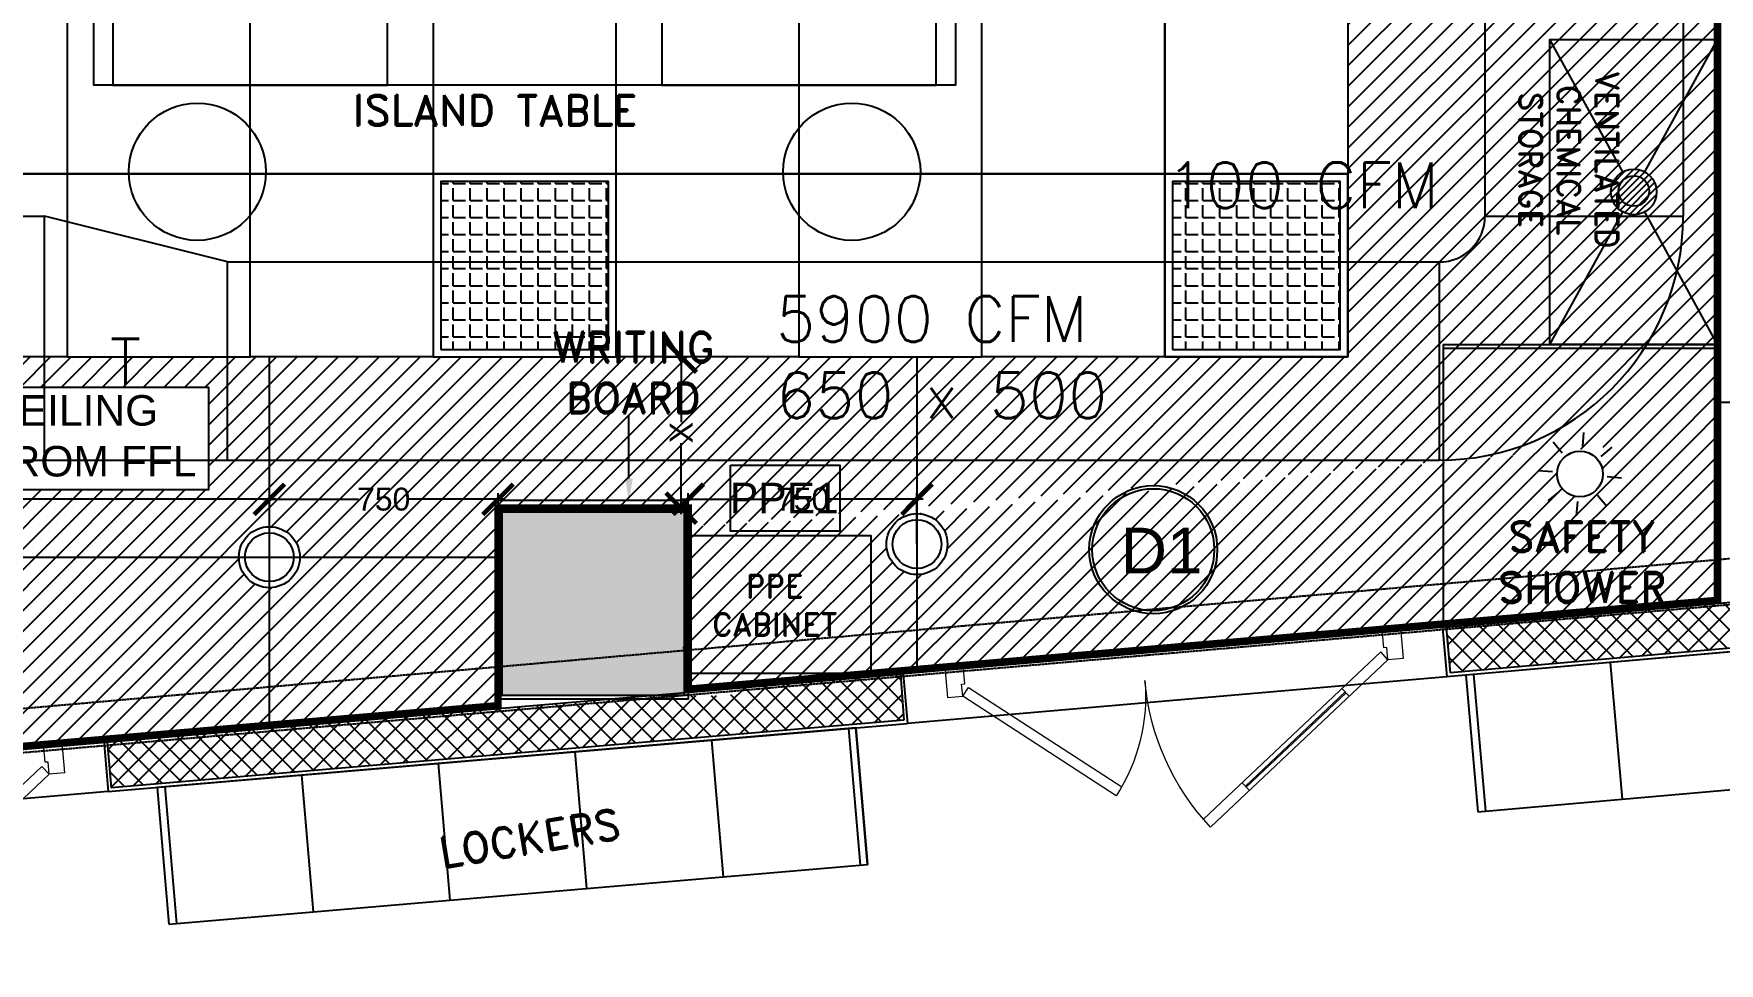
# Model space of a CAD drawing. Header units: millimetres. Extents: x -661525 to 498941, y 282148 to 1359693.
# Drawn here: x -250575 to -245046, y 663318 to 666366 of the extents above; entities that cross this region are included whole.
import ezdxf
from ezdxf import colors
from ezdxf.entities.mleader import LeaderData, LeaderLine
from ezdxf.math import Vec2, Vec3

# ---------------------------------------------------------------- set-up
doc = ezdxf.new("R2010")
doc.units = ezdxf.units.MM
doc.header["$LTSCALE"] = 2.5
doc.header["$PDMODE"] = 35
doc.header["$PDSIZE"] = 15
doc.linetypes.add('CENTER', pattern=[2, 1.25, -0.25, 0.25, -0.25])
doc.linetypes.add('DASHED', pattern=[0.75, 0.5, -0.25])
doc.layers.get('0').update_dxf_attribs({"linetype": 'CONTINUOUS'})
doc.layers.get('DEFPOINTS').update_dxf_attribs({"linetype": 'CONTINUOUS'})
for name, color, linetype in [('A-ANNO-GRID', 5, 'CENTER'), ('A-ANNO-TEXT', 7, 'CONTINUOUS'), ('A-COLS', 7, 'CONTINUOUS'), ('A-COLS-PATT', 252, 'CONTINUOUS'), ('A-WALL-2', 8, 'CONTINUOUS'), ('A-WALL-PATT-150', 8, 'CONTINUOUS'), ('A-WALL-PLAS', 8, 'CONTINUOUS'), ('CEILING', 11, 'CONTINUOUS'), ('DOOR TYPE', 7, 'CONTINUOUS'), ('I-FURN', 14, 'CONTINUOUS'), ('v-ex. duct', 30, 'CONTINUOUS'), ('vemcpl-ahu', 6, 'CONTINUOUS')]:
    doc.layers.add(name, color=color, linetype=linetype)
doc.layers.add('area', color=5, linetype='CONTINUOUS', plot=False)
doc.layers.add('DOORS', color=10, linetype='CONTINUOUS', lineweight=9)
doc.layers.add('LAB MODULE', color=1, linetype='CONTINUOUS', lineweight=25)
doc.styles.add('ARIAL', font='arial.ttf')
doc.styles.add('COMPLEX', font='complex.shx', dxfattribs={"width": 0.8})
doc.styles.add('ROMAND', font='ROMAND')
doc.styles.add('ROMANS', font='romans.shx', dxfattribs={"height": 125})
doc.styles.get("Standard").update_dxf_attribs({"font": 'txt.shx', "height": 1})
doc.dimstyles.new('TICK100', dxfattribs={"dimtxt": 250, "dimasz": 200, "dimexe": 150, "dimexo": 10, "dimgap": 50, "dimtad": 0, "dimdec": 0, "dimrnd": 5, "dimzin": 1, "dimdsep": 46, "dimtxsty": 'COMPLEX', "dimblk1": 'ARCHTICK', "dimblk2": 'ARCHTICK', "dimsah": 1, "dimcen": 0.09375, "dimdle": 150, "dimclrd": 11, "dimclre": 11, "dimclrt": 7, "dimadec": 0, "dimazin": 0, "dimtfac": 1, "dimtdec": 0, "dimtofl": 0, "dimtmove": 0, "dimatfit": 3, "dimldrblk": 'OPEN90', "dimfxl": 1, "dimtolj": 1, "dimtzin": 1, "dimarcsym": 0})

# ---------------------------------------------------------------- blocks, each defined once
blk = doc.blocks.new('key')
h = blk.add_hatch(color=252)
h.dxf.hatch_style = 1
h.paths.add_polyline_path([(3384141, 674319.2), (3383541, 674319.2), (3383541, 673719.2), (3384141, 673719.2)])
at = {"color": 252}
blk.add_lwpolyline([(3378041, 673243.5), (3378653.4, 673243.5), (3389540.9, 674187.4), (3396075.2, 674753.9), (3397541, 675073.6), (3397541, 676240.7), (3397391, 676240.7), (3397391, 675194.4), (3396052.6, 674902.5), (3388141, 674216.6), (3378767.9, 673393.5), (3378191, 673393.5), (3378191, 673972.5), (3378041, 673972.5), (3378041, 673243.5)], dxfattribs=at)
blk.add_lwpolyline([(3384141, 674319.2), (3383541, 674319.2), (3383541, 673719.2), (3384141, 673719.2)], close=True, dxfattribs=at)
blk = doc.blocks.new('_ARCHTICK')
at = {"color": 0, "linetype": 'ByBlock', "const_width": 0.15}
blk.add_lwpolyline([(-0.5, -0.5), (0.5, 0.5)], dxfattribs=at)
blk = doc.blocks.new('*D459')
at = {"layer": 'CEILING', "color": 8, "lineweight": -2}
for p, q in [((-248510.6, 665305.7), (-248430.9, 665305.7)), ((-248450.9, 665325.7), (-248450.9, 665092.1)), ((-248450.9, 664789.9), (-248450.9, 665023.4)), ((-248510.6, 664809.9), (-248430.9, 664809.9))]:
    blk.add_line(p, q, dxfattribs=at)
at = {"layer": 'DEFPOINTS', "color": 0}
for p in [(-248510.6, 665305.7), (-248450.9, 665305.7), (-248510.6, 664809.9)]:
    blk.add_point(p, dxfattribs=at)
at = {"layer": 'CEILING', "color": 8, "lineweight": -2, "xscale": 100, "yscale": 100, "zscale": 100}
for p, rotation in [((-248450.9, 665305.7), 90), ((-248450.9, 664809.9), 270)]:
    blk.add_blockref('_ARCHTICK', p, dxfattribs=dict(at, rotation=rotation))
at = {"layer": 'CEILING', "color": 1, "insert": (-248450.9, 665057.8), "char_height": 75, "attachment_point": 5, "rotation": 90, "style": 'ARIAL'}
blk.add_mtext('\\A1;X', dxfattribs=at)
blk = doc.blocks.new('*D471')
at = {"layer": 'CEILING', "color": 8, "lineweight": -2}
for p, q in [((-249821.7, 664839.1), (-249509, 664839.1)), ((-249801.7, 664839.1), (-249801.7, 664859.1)), ((-249031.7, 664839.1), (-249344.4, 664839.1)), ((-249051.7, 664809.9), (-249051.7, 664859.1))]:
    blk.add_line(p, q, dxfattribs=at)
at = {"layer": 'DEFPOINTS', "color": 0}
for p in [(-249801.7, 664839.1), (-249051.7, 664839.1), (-249051.7, 664809.9)]:
    blk.add_point(p, dxfattribs=at)
at = {"layer": 'CEILING', "color": 8, "lineweight": -2, "xscale": 100, "yscale": 100, "zscale": 100, "rotation": 180}
blk.add_blockref('_ARCHTICK', (-249801.7, 664839.1), dxfattribs=at)
at = {"layer": 'CEILING', "color": 8, "lineweight": -2, "xscale": 100, "yscale": 100, "zscale": 100}
blk.add_blockref('_ARCHTICK', (-249051.7, 664839.1), dxfattribs=at)
at = {"layer": 'CEILING', "color": 1, "insert": (-249426.7, 664839.1), "char_height": 75, "attachment_point": 5, "style": 'ARIAL'}
blk.add_mtext('\\A1;750', dxfattribs=at)
blk = doc.blocks.new('*D472')
at = {"layer": 'CEILING', "color": 8, "lineweight": -2}
for p, q in [((-248447.7, 664839.1), (-248135, 664839.1)), ((-248427.7, 664809.9), (-248427.7, 664859.1)), ((-247657.7, 664839.1), (-247970.4, 664839.1)), ((-247677.7, 664692), (-247677.7, 664859.1))]:
    blk.add_line(p, q, dxfattribs=at)
at = {"layer": 'DEFPOINTS', "color": 0}
for p in [(-247677.7, 664839.1), (-248427.7, 664809.9), (-247677.7, 664692)]:
    blk.add_point(p, dxfattribs=at)
at = {"layer": 'CEILING', "color": 8, "lineweight": -2, "xscale": 100, "yscale": 100, "zscale": 100, "rotation": 180}
blk.add_blockref('_ARCHTICK', (-248427.7, 664839.1), dxfattribs=at)
at = {"layer": 'CEILING', "color": 8, "lineweight": -2, "xscale": 100, "yscale": 100, "zscale": 100}
blk.add_blockref('_ARCHTICK', (-247677.7, 664839.1), dxfattribs=at)
at = {"layer": 'CEILING', "color": 1, "insert": (-248052.7, 664839.1), "char_height": 75, "attachment_point": 5, "style": 'ARIAL'}
blk.add_mtext('\\A1;750', dxfattribs=at)
blk = doc.blocks.new('LIGHTS')
at = {"layer": 'CEILING', "transparency": 33554687}
h = blk.add_hatch(dxfattribs=at)
h.set_pattern_fill('ANGLE', color=40, scale=8)
h.set_pattern_definition([(0, (-357159.19, 594292.36), (0, 55.88), [40.64, -15.24]), (90, (-357159.19, 594292.36), (-55.88, 3e-15), [40.64, -15.24])])
h.paths.add_polyline_path([(-357709.2, 594292.4), (-357159.2, 594292.4), (-357159.2, 594842.4), (-357709.2, 594842.4)])
at = {"layer": 'CEILING', "color": 40}
for points in [[(-357734.2, 594267.4), (-357134.2, 594267.4), (-357134.2, 594867.4), (-357734.2, 594867.4)], [(-357709.2, 594292.4), (-357159.2, 594292.4), (-357159.2, 594842.4), (-357709.2, 594842.4)]]:
    blk.add_lwpolyline(points, close=True, dxfattribs=at)
blk = doc.blocks.new('*D502')
at = {"layer": 'CEILING', "color": 8, "lineweight": -2}
for p, q in [((-252147.7, 664839.1), (-250999.1, 664839.1)), ((-252127.7, 664791.7), (-252127.7, 664859.1)), ((-249781.7, 664839.1), (-250930.4, 664839.1)), ((-249801.7, 664839.1), (-249801.7, 664859.1))]:
    blk.add_line(p, q, dxfattribs=at)
at = {"layer": 'DEFPOINTS', "color": 0}
for p in [(-249801.7, 664839.1), (-249801.7, 664839.1), (-252127.7, 664791.7)]:
    blk.add_point(p, dxfattribs=at)
at = {"layer": 'CEILING', "color": 8, "lineweight": -2, "xscale": 100, "yscale": 100, "zscale": 100, "rotation": 180}
blk.add_blockref('_ARCHTICK', (-252127.7, 664839.1), dxfattribs=at)
at = {"layer": 'CEILING', "color": 8, "lineweight": -2, "xscale": 100, "yscale": 100, "zscale": 100}
blk.add_blockref('_ARCHTICK', (-249801.7, 664839.1), dxfattribs=at)
at = {"layer": 'CEILING', "color": 1, "insert": (-250964.7, 664839.1), "char_height": 75, "attachment_point": 5, "style": 'ARIAL'}
blk.add_mtext('\\A1;X', dxfattribs=at)
blk = doc.blocks.new('900d')
at = {"layer": 'DOORS', "color": 8, "linetype": 'ByBlock'}
blk.add_line((-899.1, 0), (600.9, 0), dxfattribs=at)
at = {"layer": 'DOORS', "color": 84}
for p, q in [((-849.1, -100), (-827.4, -72.6)), ((-222.6, -597.5), (-849.1, -100)), ((-827.4, -72.6), (-201.4, -569.6)), ((529.4, -72.4), (56.4, -440.2)), ((77.2, -468.3), (550.9, -100)), ((550.9, -100), (529.4, -72.4)), ((-712.4, -208.6), (-690.6, -181.2)), ((-360, -488.4), (-338.2, -461))]:
    blk.add_line(p, q, dxfattribs=at)
at = {"layer": 'DOORS', "color": 4}
for p, q in [((-350.3, -476.3), (-702.7, -196.4)), ((-347.8, -473.1), (-700.3, -193.3))]:
    blk.add_line(p, q, dxfattribs=at)
at = {"layer": 'DOORS', "color": 84}
for points in [[(-839.1, 0), (-899.1, 0), (-899.1, -100), (-849.1, -100), (-849.1, -60), (-839.1, -60)], [(540.9, 0), (600.9, 0), (600.9, -100), (550.9, -100), (550.9, -60), (540.9, -60)]]:
    blk.add_lwpolyline(points, close=True, dxfattribs=at)
for centre, radius, start, end in [((-849.1, -100), 800, 321.5499, 0), ((550.9, -100), 600, 180, 217.8707)]:
    blk.add_arc(centre, radius, start, end, dxfattribs=at)

msp = doc.modelspace()

# ---------------------------------------------------------------- hatches: boundary and pattern name
at = {"layer": 'A-COLS-PATT'}
h = msp.add_hatch(color=256, dxfattribs=at)
h.dxf.hatch_style = 1
h.paths.add_polyline_path([(-248439.7, 664796.9), (-249039.7, 664796.9), (-249039.7, 664196.9), (-248439.7, 664196.9)])
at = {"layer": 'A-WALL-PATT-150'}
h = msp.add_hatch(dxfattribs=at)
h.set_pattern_fill('ANSI37', color=254, scale=15, angle=360, style=0)
h.set_pattern_definition([(45, (95585.91, -106094.97), (-33.6759605, 33.6759605), []), (135, (95585.91, -106094.97), (-33.6759605, -33.6759605), [])])
h.paths.add_polyline_path([(-245941.9, 664419.3), (-245928.9, 664269.8), (-243976.5, 664441.3), (-243988.8, 664590.8)])
h = msp.add_hatch(dxfattribs=at)
h.set_pattern_fill('ANSI37', color=254, scale=15, angle=360, style=0)
h.set_pattern_definition([(45, (95723.365, -106083.146), (-33.6759605, 33.6759605), []), (135, (95723.365, -106083.146), (-33.6759605, -33.6759605), [])])
h.paths.add_polyline_path([(-248912.7, 664164.1), (-250333.8, 664042.4), (-250321, 663893), (-248899.9, 664014.6)])
h.paths.add_polyline_path([(-247720.4, 664114.9), (-247731.9, 664264.5), (-248290.3, 664217.3), (-248290.3, 664217.3), (-248277.5, 664067.9)])
h.paths.add_polyline_path([(-248288.4, 664195.7), (-248543, 664195.7), (-248912.7, 664164), (-248899.9, 664014.6), (-248277.5, 664067.9)])
h.paths.add_polyline_path([(-252427.7, 663838.1), (-252914.3, 663838.1), (-253039.7, 663838.1), (-253039.7, 663701.1), (-252546.3, 663702), (-252112.4, 663739.4), (-252125.3, 663888.8)])
at = {"layer": 'CEILING', "transparency": 33554607}
h = msp.add_hatch(dxfattribs=at)
h.set_pattern_fill('ANSI31', color=254, scale=15)
h.set_pattern_definition([(45, (-248964.734, 666321.267), (-33.67596, 33.67596), [])])
h.paths.add_polyline_path([(-249051.7, 664695.7), (-249587.6, 664649.2), (-249051.7, 664649.2)], flags=17)
h.paths.add_polyline_path([(-249898, 664622.3, -0.068239), (-249901.7, 664649.2), (-252027.7, 664649.2, -0.414214), (-252127.7, 664549.2), (-252127.7, 664429)])
h.paths.add_polyline_path([(-249801.7, 665305.7), (-249864.7, 665305.7), (-250464.7, 665305.7), (-251064.7, 665305.7), (-251664.7, 665305.7), (-251664.7, 665905.7), (-251664.7, 666321.3), (-252027.7, 666321.3, -0.414214), (-252127.7, 666221.3), (-252127.7, 664749.2, -0.414214), (-252027.7, 664649.2), (-249901.7, 664649.2, -0.414214), (-249801.7, 664749.2)])
h.paths.add_polyline_path([(-251565.8, 664870.3), (-251565.8, 665206.8), (-250001.5, 665206.8), (-250001.5, 664870.3)], flags=16)
h.paths.add_polyline_path([(-252514.7, 666321.3), (-252877.7, 666321.3), (-252877.7, 664649.2), (-252514.7, 664649.2)])
h.paths.add_polyline_path([(-252514.7, 666771.3), (-252877.7, 666771.3), (-252877.7, 666321.3), (-252514.7, 666321.3)])
h.paths.add_polyline_path([(-252127.7, 666771.3), (-252514.7, 666771.3), (-252514.7, 666321.3), (-252227.7, 666321.3, -0.414214), (-252127.7, 666421.3)], flags=17)
h.paths.add_polyline_path([(-249051.7, 664244), (-249801.7, 664179), (-249801.7, 664103.6), (-249051.7, 664162.1), (-249051.7, 664183.8)])
h.paths.add_polyline_path([(-249051.7, 664649.2), (-249587.6, 664649.2), (-249702.2, 664639.3, -0.385338), (-249801.7, 664549.2), (-249801.7, 664179), (-249051.7, 664244)])
h.paths.add_polyline_path([(-248964.7, 665305.7), (-249264.7, 665305.7), (-249801.7, 665305.7), (-249801.7, 664749.2, -0.414214), (-249701.7, 664649.2), (-249587.6, 664649.2), (-249051.7, 664695.7), (-249051.7, 664809.9), (-248964.7, 664809.9)])
h.paths.add_polyline_path([(-248514.7, 665305.7), (-248664.7, 665305.7), (-248964.7, 665305.7), (-248964.7, 664809.9), (-248514.7, 664809.9)])
h.paths.add_polyline_path([(-249801.7, 664549.2, -0.336464), (-249898, 664622.3), (-252127.7, 664429), (-252127.7, 663977.3), (-249801.7, 664179)])
h.paths.add_polyline_path([(-250335.5, 664062), (-250335.5, 664061.9), (-249801.7, 664103.6), (-249801.7, 664179), (-252127.7, 663977.3), (-252127.7, 663899.2), (-252114.2, 663900.4)])
h.paths.add_polyline_path([(-252127.7, 664429), (-252427.7, 664403), (-252427.7, 663951.3), (-252127.7, 663977.3)])
h.paths.add_polyline_path([(-252127.7, 663977.3), (-252427.7, 663951.3), (-252427.7, 663873), (-252127.7, 663899.2)])
h.paths.add_polyline_path([(-252227.7, 664649.2), (-252514.7, 664649.2), (-252514.7, 664462.1), (-252427.7, 664462.1), (-252427.7, 664403), (-252127.7, 664429), (-252127.7, 664549.2, -0.414214)])
h.paths.add_polyline_path([(-252127.7, 666221.3, -0.414214), (-252227.7, 666321.3), (-252514.7, 666321.3), (-252514.7, 664649.2), (-252227.7, 664649.2, -0.414214), (-252127.7, 664749.2)])
h.paths.add_polyline_path([(-252514.7, 664649.2), (-252877.7, 664649.2), (-252877.7, 664462.1), (-252514.7, 664462.1)])
h.paths.add_polyline_path([(-245051.7, 665042.4), (-245395, 665012.7), (-245445.7, 664970.2, -0.176218), (-245428.2, 664921.9, -1), (-245578.4, 664921.9, -0.221805), (-245551.5, 664979.5), (-245566.9, 664997.8), (-247686.4, 664791.7, -0.439775), (-247577.7, 664692, -1), (-247777.7, 664692, -0.389106), (-247686.4, 664791.7), (-248427.7, 664749.4), (-248427.7, 664298.1), (-245051.7, 664590.8)])
h.paths.add_polyline_path([(-247677.7, 664363.1), (-248427.7, 664298.1), (-248427.7, 664216), (-247723.7, 664277.9), (-247677.7, 664281.9)])
h.paths.add_polyline_path([(-245942.9, 664432.2), (-245942.8, 664431), (-245051.7, 664507.4), (-245051.7, 664590.8), (-247677.7, 664363.1), (-247677.7, 664281.9)])
h.paths.add_polyline_path([(-247677.7, 665305.7), (-248064.7, 665305.7), (-248514.7, 665305.7), (-248514.7, 664809.9), (-248427.7, 664809.9), (-248427.7, 664749.8), (-247677.7, 664814.8)])
h.paths.add_polyline_path([(-245051.7, 666846.3), (-246051.7, 666846.3), (-246051.7, 674046.3), (-245658.2, 674046.3), (-245658.2, 674934.2, -0.414214), (-245758.2, 675034.2), (-246264.7, 675034.2), (-246264.7, 674905.7), (-246264.7, 674305.7), (-246264.7, 673705.7), (-246264.7, 673105.7), (-246264.7, 672505.7), (-246264.7, 671905.7), (-246264.7, 671305.7), (-246264.7, 670705.7), (-246264.7, 670105.7), (-246264.7, 669505.7), (-246264.7, 668905.7), (-246264.7, 668305.7), (-246264.7, 667705.7), (-246264.7, 667105.7), (-246264.7, 666505.7), (-246264.7, 665905.7), (-246264.7, 665305.7), (-246864.7, 665305.7), (-247464.7, 665305.7), (-247677.7, 665305.7), (-247677.7, 664814.8), (-245051.7, 665042.4)])
h.paths.add_polyline_path([(-245251.7, 665846.9, -1), (-245401.7, 665846.9, -1)], flags=16)
h.paths.add_polyline_path([(-245658.2, 676022.2), (-248427.7, 676022.2), (-248427.7, 675921.2), (-245658.2, 675921.2)])
h.paths.add_polyline_path([(-245090.7, 676022.2), (-245658.2, 676022.2), (-245658.2, 675921.2), (-245039.7, 675921.2), (-245039.7, 676022.2), (-245064.7, 676022.2)])
h.paths.add_polyline_path([(-245051.7, 675771.2), (-245048.7, 675921.2), (-245658.2, 675921.2), (-245658.2, 675134.2, -0.414214), (-245558.2, 675034.2), (-245051.7, 675034.2)])
h.paths.add_polyline_path([(-245051.7, 675034.2), (-245558.2, 675034.2, -0.414214), (-245658.2, 674934.2), (-245658.2, 674046.3), (-245051.7, 674046.3)])
h.paths.add_polyline_path([(-252514.7, 675560.2), (-252877.7, 675560.2), (-252877.7, 673971.3), (-252514.7, 673971.3)])
h.paths.add_polyline_path([(-248514.7, 675760.2), (-248964.7, 675760.2), (-248964.7, 675505.7), (-248664.7, 675505.7), (-248514.7, 675505.7)])
h.paths.add_polyline_path([(-245658.2, 675921.2), (-248427.7, 675921.2), (-248427.7, 675760.2), (-248514.7, 675760.2), (-248514.7, 675505.7), (-248064.7, 675505.7), (-247464.7, 675505.7), (-246864.7, 675505.7), (-246264.7, 675505.7), (-246264.7, 675034.2), (-245758.2, 675034.2, -0.414214), (-245658.2, 675134.2)])
h.paths.add_polyline_path([(-251664.7, 674905.7), (-251664.7, 675505.7), (-251064.7, 675505.7), (-250464.7, 675505.7), (-249864.7, 675505.7), (-249264.7, 675505.7), (-248964.7, 675505.7), (-248964.7, 675760.2), (-249051.7, 675760.2), (-249051.7, 675921.2), (-251827.7, 675921.2), (-251827.7, 675910.2), (-252427.7, 675910.2), (-252427.7, 675560.2), (-252514.7, 675560.2), (-252514.7, 673971.3), (-251877.7, 673971.3), (-251877.7, 666771.3), (-252127.7, 666771.3), (-252127.7, 666421.3, -0.414214), (-252027.7, 666321.3), (-251664.7, 666321.3), (-251664.7, 666505.7), (-251664.7, 667105.7), (-251664.7, 667705.7), (-251664.7, 668305.7), (-251664.7, 668905.7), (-251664.7, 669505.7), (-251664.7, 670105.7), (-251664.7, 670705.7), (-251664.7, 671305.7), (-251664.7, 671905.7), (-251664.7, 672505.7), (-251664.7, 673105.7), (-251664.7, 673705.7), (-251664.7, 674305.7)])
h.paths.add_polyline_path([(-251369.1, 675550.9), (-251369.1, 675887.4), (-249804.9, 675887.4), (-249804.9, 675550.9)], flags=16)
h.paths.add_polyline_path([(-248373.1, 675527.3), (-248373.1, 675739.6), (-248527.6, 675739.6), (-248527.6, 675527.3)], flags=9)
h.paths.add_polyline_path([(-245766.8, 674472.7), (-245548.8, 674472.7), (-245548.8, 674627.3), (-245766.8, 674627.3)], flags=24)
h.paths.add_polyline_path([(-248372.5, 665004.2), (-248372.5, 665111.6), (-248527, 665111.6), (-248527, 665004.2)], flags=9)
h.paths.add_polyline_path([(-248158.9, 664761.2), (-247946.6, 664761.2), (-247946.6, 664915.8), (-248158.9, 664915.8)], flags=24)
h.paths.add_polyline_path([(-252608.9, 664761.2), (-252396.6, 664761.2), (-252396.6, 664915.8), (-252608.9, 664915.8)], flags=25)
h.paths.add_polyline_path([(-251794.7, 665431.7), (-251794.7, 665539), (-251949.2, 665539), (-251949.2, 665431.7)], flags=24)
h.paths.add_polyline_path([(-251018.3, 664760.6), (-250910.9, 664760.6), (-250910.9, 664915.2), (-251018.3, 664915.2)], flags=24)
h.paths.add_polyline_path([(-251522.5, 664854.9), (-250018.8, 664854.9), (-250018.8, 665260.5), (-251522.5, 665260.5)], flags=24)
h.paths.add_polyline_path([(-252608.9, 664761.2), (-252396.6, 664761.2), (-252396.6, 664915.8), (-252608.9, 664915.8)], flags=24)
at = {"layer": 'CEILING', "transparency": 33554687}
h = msp.add_hatch(dxfattribs=at)
h.set_pattern_fill('ANSI31', color=3, scale=5)
h.set_pattern_definition([(45, (-245251.734, 665771.904), (-11.2253, 11.2253), [])])
edge = h.paths.add_edge_path()
edge.add_arc((-245326.7, 665846.9), 75, 0, 360)

# ---------------------------------------------------------------- linework, layer by layer
at = {"color": 1}
for p, q in [((-245491.3, 665058.5), (-245495.4, 665011.7)), ((-245591.4, 665027), (-245561.2, 664991)), ((-245398.2, 665010), (-245434.2, 664979.8)), ((-245639.9, 664933.9), (-245593.1, 664929.8)), ((-245413.5, 664914), (-245366.7, 664909.9)), ((-245572.3, 664864), (-245608.4, 664833.8)), ((-245511.2, 664832.1), (-245515.3, 664785.3)), ((-245445.4, 664852.8), (-245415.2, 664816.8))]:
    msp.add_line(p, q, dxfattribs=at)
msp.add_circle((-245503.3, 664921.9), 75.1, dxfattribs=at)
at = {"layer": 'A-COLS'}
msp.add_lwpolyline([(-248439.7, 664796.9), (-249039.7, 664796.9), (-249039.7, 664196.9), (-248439.7, 664196.9)], close=True, dxfattribs=at)
at = {"layer": 'A-WALL-2'}
for p, q in [((-243989.1, 664590.9), (-245941.8, 664419)), ((-245941.9, 664419.2), (-245928.9, 664269.8)), ((-245941.8, 664419.1), (-245929, 664270)), ((-245941.8, 664419), (-245928.9, 664269.6)), ((-243975.9, 664441.4), (-245928.9, 664269.6)), ((-247731.9, 664264.5), (-250333.8, 664042.4)), ((-247731.9, 664264.5), (-247720.4, 664114.9)), ((-247720.4, 664114.9), (-250321, 663893)), ((-250333.8, 664042.4), (-250321, 663893))]:
    msp.add_line(p, q, dxfattribs=at)
at = {"layer": 'A-WALL-PLAS'}
for p, q in [((-244601.7, 665156.7), (-245052.8, 665156.7)), ((-245954.8, 664430), (-245939.8, 664256.6)), ((-243965.3, 664430.3), (-245939.8, 664256.6)), ((-248445.2, 664353), (-248439.7, 664353.5)), ((-248444.1, 664343), (-248439.7, 664343.5)), ((-247723.7, 664277.9), (-248427.7, 664216)), ((-247723.7, 664277.9), (-247708.8, 664104.1)), ((-249051.7, 664183.8), (-249051.7, 664162.1)), ((-250345.4, 664061.1), (-249051.7, 664162.1)), ((-250345.4, 664061.1), (-250330, 663880.8)), ((-250330, 663880.8), (-247708.8, 664104.1)), ((-250330, 663880.6), (-250330, 663880.8))]:
    msp.add_line(p, q, dxfattribs=at)
for points in [[(-245051.7, 676022.2), (-245051.7, 664507.4), (-245954.8, 664430)], [(-248427.7, 664809.9), (-248427.7, 664183.8), (-249051.7, 664183.8), (-249051.7, 664809.9), (-248427.7, 664809.9), (-248427.7, 664183.8)], [(-250342.2, 664023.1), (-250342.2, 664023.1)]]:
    msp.add_lwpolyline(points, dxfattribs=at)
at = {"layer": 'area', "const_width": 25}
msp.add_lwpolyline([(-252427.7, 664462.1), (-252427.7, 663873), (-249051.7, 664162.1), (-249051.7, 664809.9), (-248427.7, 664809.9), (-248427.7, 664216), (-245051.7, 664507.4), (-245051.7, 676022.2), (-248427.7, 676022.2), (-248427.7, 675760.2), (-249051.7, 675760.2), (-249052.2, 676022.2), (-251827.7, 676022.2), (-251827.7, 675910.2), (-252427.7, 675910.2), (-252427.7, 675560.2), (-252877.7, 675560.2), (-252877.7, 664462.1), (-252427.7, 664462.1)], dxfattribs=at)
at = {"layer": 'CEILING', "color": 8, "linetype": 'DASHED'}
for p, q in [((-249801.7, 664103.6), (-249801.7, 665305.7)), ((-247677.7, 665305.7), (-247677.7, 664281.9)), ((-252877.7, 664649.2), (-249051.7, 664649.2))]:
    msp.add_line(p, q, dxfattribs=at)
at = {"layer": 'CEILING', "color": 5}
for p, q in [((-245491.3, 665058.5), (-245495.4, 665011.7)), ((-245591.4, 665027), (-245561.2, 664991)), ((-245398.2, 665010), (-245434.2, 664979.8)), ((-245639.9, 664933.9), (-245593.1, 664929.8)), ((-245413.5, 664914), (-245366.7, 664909.9)), ((-245572.3, 664864), (-245608.4, 664833.8)), ((-245511.2, 664832.1), (-245515.3, 664785.3)), ((-245445.4, 664852.8), (-245415.2, 664816.8))]:
    msp.add_line(p, q, dxfattribs=at)
at = {"layer": 'CEILING'}
for p, q in [((-247723.7, 664277.9), (-245954.9, 664431.2)), ((-245939.8, 664256.6), (-247708.8, 664104.1)), ((-252114.2, 663900.4), (-250345.4, 664061.1)), ((-250330, 663880.8), (-252099.5, 663729))]:
    msp.add_line(p, q, dxfattribs=at)
for points in [[(-250464.7, 665905.7), (-251064.7, 665905.7), (-251064.7, 666505.7), (-250464.7, 666505.7)], [(-250464.7, 665905.7), (-249864.7, 665905.7), (-249864.7, 666505.7), (-250464.7, 666505.7)], [(-249264.7, 665905.7), (-249864.7, 665905.7), (-249864.7, 666505.7), (-249264.7, 666505.7)], [(-249264.7, 665905.7), (-248664.7, 665905.7), (-248664.7, 666505.7), (-249264.7, 666505.7)], [(-248064.7, 665905.7), (-248664.7, 665905.7), (-248664.7, 666505.7), (-248064.7, 666505.7)], [(-248064.7, 665905.7), (-247464.7, 665905.7), (-247464.7, 666505.7), (-248064.7, 666505.7)], [(-246864.7, 665905.7), (-247464.7, 665905.7), (-247464.7, 666505.7), (-246864.7, 666505.7)], [(-246264.7, 665905.7), (-246864.7, 665905.7), (-246864.7, 666505.7), (-246264.7, 666505.7)], [(-250464.7, 665305.7), (-251064.7, 665305.7), (-251064.7, 665905.7), (-250464.7, 665905.7)], [(-250464.7, 665305.7), (-249864.7, 665305.7), (-249864.7, 665905.7), (-250464.7, 665905.7)], [(-249264.7, 665305.7), (-249864.7, 665305.7), (-249864.7, 665905.7), (-249264.7, 665905.7)], [(-249264.7, 665305.7), (-248664.7, 665305.7), (-248664.7, 665905.7), (-249264.7, 665905.7)], [(-248064.7, 665305.7), (-248664.7, 665305.7), (-248664.7, 665905.7), (-248064.7, 665905.7)], [(-248064.7, 665305.7), (-247464.7, 665305.7), (-247464.7, 665905.7), (-248064.7, 665905.7)], [(-246864.7, 665305.7), (-247464.7, 665305.7), (-247464.7, 665905.7), (-246864.7, 665905.7)], [(-246264.7, 665305.7), (-246864.7, 665305.7), (-246864.7, 665905.7), (-246264.7, 665905.7)]]:
    msp.add_lwpolyline(points, close=True, dxfattribs=at)
at = {"layer": 'CEILING', "color": 1}
msp.add_lwpolyline([(-251565.8, 665206.8), (-250001.5, 665206.8), (-250001.5, 664870.3), (-251565.8, 664870.3)], close=True, dxfattribs=at)
at = {"layer": 'CEILING', "color": 3}
msp.add_circle((-245326.7, 665846.9), 75, dxfattribs=at)
at = {"layer": 'CEILING', "color": 5}
msp.add_circle((-245503.3, 664921.9), 75.1, dxfattribs=at)
at = {"layer": 'CEILING', "color": 40}
for centre, radius in [((-247677.7, 664692), 100), ((-249801.7, 664649.2), 100), ((-249801.7, 664649.2), 80), ((-247677.7, 664692), 80)]:
    msp.add_circle(centre, radius, dxfattribs=at)
at = {"layer": 'DOOR TYPE'}
for radius in [210, 200]:
    msp.add_circle((-246902.6, 664673.9), radius, dxfattribs=at)
at = {"layer": 'I-FURN'}
for p, q in [((-245362.9, 665912.6), (-245601.7, 666346.9)), ((-245290.6, 665912.6), (-245051.7, 666346.9)), ((-245601.7, 665346.9), (-245362.9, 665781.2)), ((-245051.7, 665346.9), (-245290.6, 665781.2)), ((-245951.8, 665334.9), (-245951.8, 664430)), ((-245404.4, 664303.7), (-245364.9, 663855.5)), ((-245852.6, 664264.3), (-245813.2, 663816)), ((-247902.6, 664087.6), (-247864.4, 663639.2)), ((-247877.7, 664089.7), (-247839.5, 663641.3)), ((-248799.3, 664011.2), (-248761.1, 663562.8)), ((-248351, 664049.4), (-248312.8, 663601)), ((-249247.7, 663973), (-249209.5, 663524.6)), ((-250144.5, 663896.6), (-250106.3, 663448.2)), ((-249696.1, 663934.8), (-249657.9, 663486.4))]:
    msp.add_line(p, q, dxfattribs=at)
at = {"layer": 'I-FURN', "color": 4}
for p, q in [((-245951.8, 665346.9), (-245051.7, 665346.9)), ((-245951.8, 665346.9), (-245951.8, 665334.9)), ((-245951.8, 665334.9), (-245051.7, 665334.9)), ((-248427.7, 664834.9), (-249051.7, 664834.9)), ((-249051.7, 664809.9), (-249051.7, 664834.9)), ((-248427.7, 664809.9), (-248427.7, 664834.9))]:
    msp.add_line(p, q, dxfattribs=at)
at = {"layer": 'I-FURN'}
for points in [[(-250377.7, 667697.2), (-247551.7, 667697.2), (-247551.7, 666197.2), (-250377.7, 666197.2)], [(-245051.7, 666346.9), (-245051.7, 665346.9), (-245601.7, 665346.9), (-245601.7, 666346.9)], [(-248427.7, 664268.8), (-247827.7, 664268.8), (-247827.7, 664718.8), (-248427.7, 664718.8)], [(-245838.1, 663813.8), (-243995.2, 663975.9), (-244034.7, 664424.2), (-245877.5, 664262.1)], [(-250131.2, 663446.1), (-247839.5, 663641.3), (-247877.7, 664089.7), (-250169.4, 663894.5)]]:
    msp.add_lwpolyline(points, close=True, dxfattribs=at)
at = {"layer": 'I-FURN', "color": 8}
for centre in [(-250037.9, 665913), (-247891.5, 665913)]:
    msp.add_circle(centre, 225, dxfattribs=at)
at = {"layer": 'I-FURN'}
msp.add_circle((-245326.7, 665846.9), 75, dxfattribs=at)
at = {"layer": 'LAB MODULE'}
for points in [[(-250314.7, 666197.2), (-249414.7, 666197.2), (-249414.7, 666797.2), (-250314.7, 666797.2)], [(-248514.7, 666197.2), (-249414.7, 666197.2), (-249414.7, 666797.2), (-248514.7, 666797.2)], [(-248514.7, 666197.2), (-247614.7, 666197.2), (-247614.7, 666797.2), (-248514.7, 666797.2)]]:
    msp.add_lwpolyline(points, close=True, dxfattribs=at)
at = {"layer": 'LAB MODULE', "color": 3, "ltscale": 0.5}
msp.add_lwpolyline([(-248289.6, 664951), (-247930.4, 664951), (-247930.4, 664734.6), (-248289.6, 664734.6)], close=True, dxfattribs=at)
at = {"layer": 'v-ex. duct'}
for p, q in [((-245814.7, 671949.2), (-245814.7, 665767.2)), ((-245164.7, 671949.2), (-245164.7, 665767.2)), ((-251820.1, 665767.2), (-250538.6, 665767.2)), ((-250538.6, 664967.2), (-250538.6, 665767.2)), ((-249938.6, 665617.2), (-250538.6, 665767.2)), ((-245814.7, 665767.2), (-245164.7, 665767.2)), ((-249938.6, 664967.2), (-249938.6, 665617.2)), ((-249938.6, 665617.2), (-245964.7, 665617.2)), ((-245964.7, 665617.2), (-245964.7, 664967.2)), ((-253051.7, 664967.2), (-245964.7, 664967.2))]:
    msp.add_line(p, q, dxfattribs=at)
msp.add_circle((-245326.7, 665849.9), 50, dxfattribs=at)
for radius in [150, 800]:
    msp.add_arc((-245964.7, 665767.2), radius, 270, 0, dxfattribs=at)
at = {"layer": 'vemcpl-ahu'}
msp.add_lwpolyline([(-249039.7, 664797.9), (-249039.7, 664196.9), (-248439.7, 664196.9), (-248439.7, 664797.9)], close=True, dxfattribs=at)

# ---------------------------------------------------------------- block references
at = {"layer": 'A-ANNO-GRID', "rotation": 359.9999999999999}
msp.add_blockref('key', (-3632580.8, -9522.4), dxfattribs=at)
at = {"layer": 'CEILING'}
for p in [(108469.5, 71038.3), (110869.5, 71038.3)]:
    msp.add_blockref('LIGHTS', p, dxfattribs=at)
at = {"layer": 'DOORS', "xscale": -1, "rotation": 4.915926670095745}
for p in [(-246987.4, 664340), (-246987.4, 664340), (-251378.1, 663964.5)]:
    msp.add_blockref('900d', p, dxfattribs=at)

# ---------------------------------------------------------------- texts
at = {"layer": 'A-ANNO-TEXT', "color": 0, "ltscale": 0.5, "width": 2623.643, "attachment_point": 6, "style": 'ROMAND'}
for s, insert, char_height, rotation in [('\\A1;\\pxqc;{\\C6;VENTILATED \\PCHEMICAL \\PSTORAGE}', (-245539.7, 664640.1), 75, 270), ('\\A1;\\pxqc;{\\C6;LOCKERS}', (-247653.2, 663942), 100, 9.4029)]:
    msp.add_mtext(s, dxfattribs=dict(at, insert=insert, char_height=char_height, rotation=rotation))
at = {"layer": 'A-ANNO-TEXT', "color": 0, "ltscale": 0.5, "char_height": 100, "attachment_point": 6, "style": 'ROMAND'}
for s, insert, width in [('\\A1;\\pxqc;{\\C6;ISLAND TABLE}', (-247799.2, 666114.5), 2523.643), ('\\A1;\\pxqc;{\\C6;WRITING \\PBOARD }', (-247295.9, 665254.4), 2623.643), ('\\A1;\\pxqc;{\\C6;SAFETY \\PSHOWER}', (-244184.1, 664633.2), 2623.643)]:
    msp.add_mtext(s, dxfattribs=dict(at, insert=insert, width=width))
at = {"layer": 'CEILING', "color": 0, "ltscale": 0.5, "insert": (-249455.6, 665037.2), "char_height": 100, "width": 2623.643, "attachment_point": 6, "style": 'ROMAND'}
msp.add_mtext('\\A1;\\pqc;{\\f@Arial Unicode MS|b0|i0|c0|p34;\\C1;GYPSUM CEILING\\PFC @ 2550 FROM FFL}', dxfattribs=at)
at = {"layer": 'DOOR TYPE', "color": 8, "ltscale": 0.5, "insert": (-246727.1, 664670.9), "char_height": 150, "width": 282.015, "attachment_point": 6, "style": 'ROMAND'}
msp.add_mtext('\\A1;\\pxql;{\\f@Arial Unicode MS|b0|i0|c0|p34;\\C1;D1}', dxfattribs=at)
at = {"layer": 'I-FURN', "insert": (-247590.8, 664491.2), "char_height": 75, "width": 1106.237, "attachment_point": 6, "style": 'ROMAND'}
msp.add_mtext('\\A1;\\pxqc;PPE\\PCABINET', dxfattribs=at)
at = {"layer": 'LAB MODULE', "ltscale": 0.5, "insert": (-247720.6, 664843.3), "char_height": 100, "width": 783.884, "attachment_point": 6, "style": 'ROMAND'}
msp.add_mtext('\\A1;\\pxqc;{\\fArial|b0|i0|c0|p34;\\C3;PPE1}', dxfattribs=at)
at = {"layer": 'v-ex. duct', "char_height": 150, "attachment_point": 1, "style": 'ROMANS'}
for s, insert, width in [('100 CFM', (-246859.6, 665943.8), 1080.487), ('{5900 CFM\\P650 x 500}', (-248139.7, 665505), 3657.796), ('{T}', (-250325, 665365), 221.624)]:
    msp.add_mtext(s, dxfattribs=dict(at, insert=insert, width=width))

# ---------------------------------------------------------------- dimensions: what is measured, and where the dimension line sits
at = {"layer": 'CEILING'}
dim = msp.add_linear_dim(base=(-248450.9, 665305.7), p1=(-248510.6, 664809.9), p2=(-248510.6, 665305.7), angle=90, text='X', dimstyle='TICK100', override={"dimtxt": 75, "dimasz": 100, "dimexe": 20, "dimexo": 0, "dimgap": 0, "dimrnd": 0, "dimtxsty": 'ARIAL', "dimdle": 20, "dimclrd": 8, "dimclre": 8, "dimclrt": 1}, dxfattribs=at)
dim.commit()
dim.dimension.update_dxf_attribs({"geometry": '*D459', "text_midpoint": (-248450.9, 665057.8)})
dim = msp.add_linear_dim(base=(-249801.7, 664839.1), p1=(-252127.7, 664791.7), p2=(-249801.7, 664839.1), text='X', dimstyle='TICK100', override={"dimtxt": 75, "dimasz": 100, "dimexe": 20, "dimexo": 0, "dimgap": 0, "dimrnd": 0, "dimtxsty": 'ARIAL', "dimdle": 20, "dimclrd": 8, "dimclre": 8, "dimclrt": 1, "dimtmove": 1}, dxfattribs=at)
dim.commit()
dim.dimension.update_dxf_attribs({"geometry": '*D502', "text_midpoint": (-250964.7, 664839.1)})
for base, p1, p2, picture, middle in [((-249051.7, 664839.1), (-249801.7, 664839.1), (-249051.7, 664809.9), '*D471', (-249426.7, 664839.1)), ((-247677.7, 664839.1), (-248427.7, 664809.9), (-247677.7, 664692), '*D472', (-248052.7, 664839.1))]:
    dim = msp.add_linear_dim(base=base, p1=p1, p2=p2, dimstyle='TICK100', override={"dimtxt": 75, "dimasz": 100, "dimexe": 20, "dimexo": 0, "dimgap": 0, "dimrnd": 0, "dimtxsty": 'ARIAL', "dimdle": 20, "dimclrd": 8, "dimclre": 8, "dimclrt": 1, "dimtmove": 1}, dxfattribs=at)
    dim.commit()
    dim.dimension.update_dxf_attribs({"geometry": picture, "text_midpoint": middle})

# ---------------------------------------------------------------- leaders
at = {"layer": 'A-ANNO-TEXT', "color": 0, "ltscale": 0.5}
ml = msp.add_multileader_mtext('Standard', dxfattribs=at)
ml.set_content('')
ml.set_leader_properties()
ml.build(insert=Vec2(0, 0))
ml.multileader.update_dxf_attribs({"text_right_attachment_type": 6, "dogleg_length": 0.36, "arrow_head_size": 75})
ctx = ml.context
ctx.base_point, ctx.arrow_head_size, ctx.plane_origin = Vec3(-248621.9, 665113.4), 75, Vec3(-248622.2, 664831.7)
ctx.right_attachment = 6
notes = []
notes.append((ctx, [(0, (1, 1, 0), (-248622.2, 665113.4), (1, 0), 0.36, [(0, [(-248622.2, 664831.7)], 0, [])])]))
ctx.mtext.insert, ctx.mtext.flow_direction = Vec3(-248619.9, 665115.4), 5
for ctx, leaders in notes:
    for number, flags, end, landing, length, lines in leaders:
        leader = LeaderData()
        leader.index, (leader.has_last_leader_line, leader.has_dogleg_vector, leader.attachment_direction) = number, flags
        leader.last_leader_point, leader.dogleg_vector, leader.dogleg_length = Vec3(end), Vec3(landing), length
        for number, points, colour, breaks in lines:
            line = LeaderLine()
            line.index, line.vertices, line.color, line.breaks = number, Vec3.list(points), colors.encode_raw_color(colour), breaks
            leader.lines.append(line)
        ctx.leaders.append(leader)

doc.saveas('drawing.dxf')
